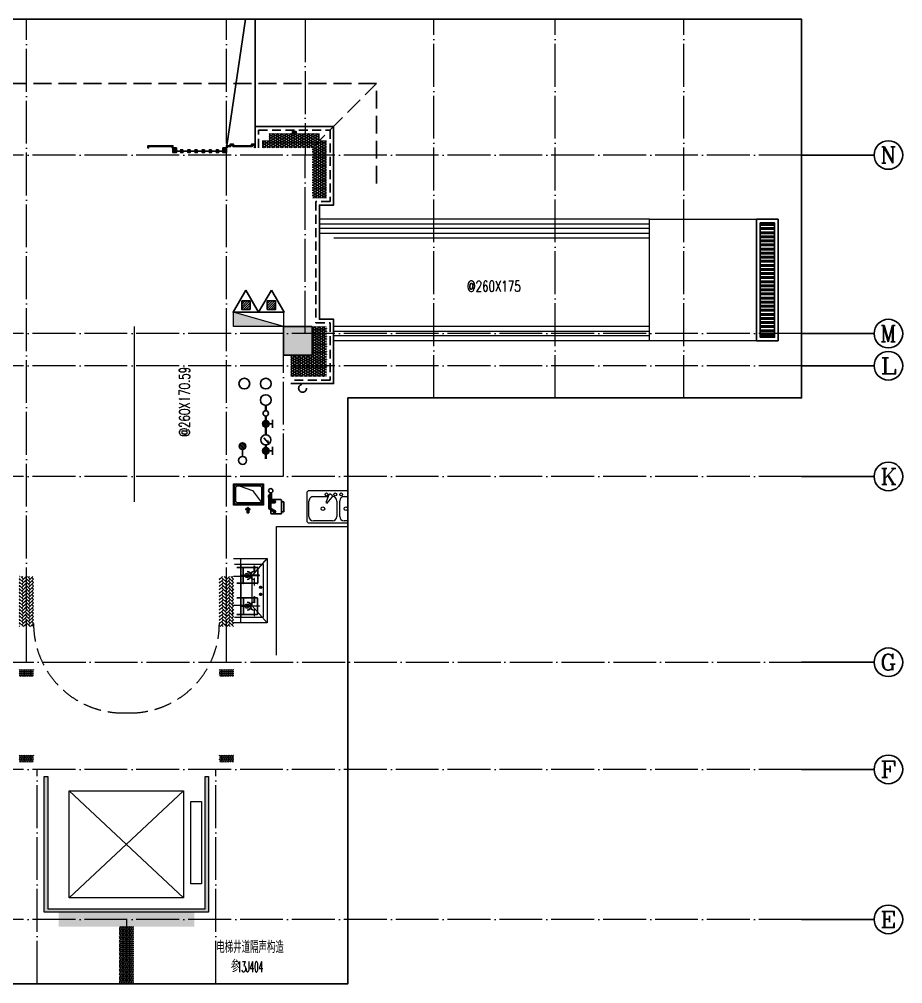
# Model space of a CAD drawing. Extents: x 27938 to 725830, y -209821 to 1628073.
# Drawn here: x 401478 to 413842, y 53162 to 66662 of the extents above; entities that cross this region are included whole.
import ezdxf
from ezdxf.enums import TextEntityAlignment as Align

# ---------------------------------------------------------------- set-up
doc = ezdxf.new("R2010")
doc.units = 0
doc.header["$LTSCALE"] = 1000
doc.header["$MEASUREMENT"] = 0
for name, pattern in [('DASH', [0.35, 0.25, -0.1]), ('DOTE', [2.42, 2, -0.2, 0.02, -0.2]), ('HIDDEN', [0.375, 0.25, -0.125])]:
    doc.linetypes.add(name, pattern=pattern)
for name, color, linetype, lineweight in [('3.5方案汇报，与郭总、侯月琴确定户型_t8$0$STAIR', 2, 'Continuous', 18), ('DOTE', 19, 'DOTE', 9), ('EQUIP_消火栓', 242, 'Continuous', 18), ('LVTRY', 1, 'Continuous', 13), ('PUB_HATCH', 8, 'Continuous', 9), ('STAIR', 2, 'Continuous', 18), ('填充', 251, 'Continuous', 5), ('平面-栏杆', 135, 'Continuous', 15), ('平面-看线', 45, 'Continuous', 15), ('立面-洞口示意', 152, 'Continuous', 13)]:
    doc.layers.add(name, color=color, linetype=linetype, lineweight=lineweight)
for name, color, linetype in [('A-EQPM-MECH', 191, 'Continuous'), ('AH-FURNITURE', 1, 'Continuous'), ('AXIS', 3, 'Continuous'), ('AXIS_TEXT', 4, 'Continuous'), ('DIM_SYMB', 3, 'Continuous'), ('EQUIP_地漏', 7, 'Continuous'), ('EQUIP_消防', 7, 'Continuous'), ('PUB_TEXT', 4, 'Continuous'), ('VPIPE-凝结', 150, 'Continuous'), ('VPIPE-废水', 31, 'Continuous'), ('VPIPE-消防', 1, 'TG_X'), ('VPIPE-给水', 3, 'TG_J'), ('VPIPE-雨水', 4, 'DASH'), ('保温', 6, 'Continuous'), ('卫生间', 6, 'Continuous'), ('建筑-排气道', 9, 'Continuous'), ('污水', 3, 'Continuous'), ('看线', 251, 'Continuous'), ('立面', 73, 'Continuous'), ('立面-看线', 251, 'Continuous'), ('给水', 4, 'Continuous'), ('铝合金', 144, 'Continuous')]:
    doc.layers.add(name, color=color, linetype=linetype)
doc.styles.add('_TCH_AXIS', font='COMPLEX', dxfattribs={"bigfont": 'GBCBIG'})
doc.styles.add('_TCH_DIM', font='SIMPLEX.shx', dxfattribs={"width": 0.7, "bigfont": 'GBCBIG.shx'})
doc.styles.add('COMPLEX', font='COMPLEX')
doc.styles.add('DIM_FONT', font='SIMPLEX.shx', dxfattribs={"width": 0.56})
doc.styles.add('TG_LINETYPE', font='SIMPLEX', dxfattribs={"width": 0.8, "height": 3, "bigfont": 'HZTXT'})
doc.linetypes.add('TG_J', pattern='A,2,-0.22,["J",TG_LINETYPE,S=0.1,R=0,X=-0.18,Y=-0.15],0', length=2.22)
doc.linetypes.add('TG_X', pattern='A,4,-0.3,["X",TG_LINETYPE,S=0.1,R=0,X=-0.23,Y=-0.15],0', length=4.3)
pattern_1 = [(45, (-100904.83, -466186.094), (0, 47.4157523), [100.584, -33.528]), (135, (-100881.123, -466162.387), (3e-15, 47.4157523), [100.584, -33.528])]
pattern_2 = [(90, (-100904.831, -467536.094), (-16.49778, 1e-15), [9.525, -19.05]), (210, (-100904.831, -467536.094), (8.24889, -14.2874966), [9.525, -19.05]), (150, (-100904.831, -467526.569), (-8.24889, -14.2874966), [9.525, -19.05])]
pattern_3 = [(90, (-100904.831, -468736.094), (-16.49778, 1e-15), [9.525, -19.05]), (210, (-100904.831, -468736.094), (8.24889, -14.2874966), [9.525, -19.05]), (150, (-100904.831, -468726.569), (-8.24889, -14.2874966), [9.525, -19.05])]

# ---------------------------------------------------------------- blocks, each defined once
blk = doc.blocks.new('A$C787F6C08')
h = blk.add_hatch()
h.set_pattern_fill('ANSI32', color=246, scale=12, angle=135)
h.set_pattern_definition([(180, (0, 0), (-4e-15, -57.15), []), (180, (-19.05, 19.05), (-4e-15, -57.15), [])])
h.paths.add_polyline_path([(50, -1650), (250, -1650), (250, -50), (50, -50)])
at = {"color": 246}
for points in [[(0, 0), (300, 0), (300, -1700), (0, -1700)], [(50, -50), (250, -50), (250, -1650), (50, -1650)]]:
    blk.add_lwpolyline(points, close=True, dxfattribs=at)
blk = doc.blocks.new('A$C1F074C3D')
at = {"layer": 'STAIR'}
blk.add_line((-1190, 4160), (-1190, 1703), dxfattribs=at)
blk = doc.blocks.new('A$C2705576B')
at = {"layer": '给水'}
h = blk.add_hatch(color=256, dxfattribs=at)
edge = h.paths.add_edge_path()
edge.add_arc((417, -1741), 47.2, 0, 360)
h = blk.add_hatch(color=256, dxfattribs=at)
edge = h.paths.add_edge_path()
edge.add_arc((795, -1741), 47.2, 0, 360)
for p, q in [((363, -1645), (472, -1645)), ((417, -1741), (417, -1645)), ((601, -1768), (525, -1704)), ((525, -1704), (564, -1715)), ((740, -1645), (849, -1645)), ((795, -1741), (795, -1645))]:
    blk.add_line(p, q, dxfattribs=at)
at = {"layer": '给水', "const_width": 35.4}
for points in [[(499, -1741), (302, -1741)], [(903, -1741), (641, -1741)], [(1053, -1741), (978, -1741)]]:
    blk.add_lwpolyline(points, dxfattribs=at)
at = {"layer": '给水'}
for centre, radius in [((417, -1741), 47.2), ((570, -1741), 70.8), ((795, -1741), 47.2), ((941, -1741), 37.5)]:
    blk.add_circle(centre, radius, dxfattribs=at)
blk = doc.blocks.new('$TwtSys$00000141')
at = {"color": 1}
for p, q in [((-47, 4), (-5, 46)), ((-47, 4), (-5, 46)), ((-44, -18), (18, 44)), ((-44, -18), (18, 44)), ((-33, -33), (33, 33)), ((-33, -33), (33, 33)), ((-16, -44), (44, 16)), ((-16, -44), (44, 16)), ((6, -46), (46, -6)), ((6, -46), (46, -6))]:
    blk.add_line(p, q, dxfattribs=at)
blk.add_circle((0, 0), 47, dxfattribs=at)
blk.add_circle((0, 0), 47, dxfattribs=at)
blk = doc.blocks.new('$TwtSys$00000434')
for p, q in [((-0.5, 0.5), (-0.5, -0.5)), ((-0.5, -0.5), (0.5, 0.5)), ((0.5, 0.5), (-0.5, 0.5)), ((0.5, -0.5), (0.5, 0.5)), ((-0.5, -0.5), (0.5, -0.5))]:
    blk.add_line(p, q)
blk.add_solid([(0.5, -0.5), (0.5, 0.5), (-0.5, -0.5)])
blk = doc.blocks.new('$TwtSys$00000546')
h = blk.add_hatch()
h.set_pattern_fill('ANSI31', color=1, scale=200, style=0)
h.set_pattern_definition([(45, (-38543.802, -6670.83), (-17.67767, 17.67767), [])])
h.paths.add_polyline_path([(-65, 174), (65, 174), (65, 44), (-65, 44)])
at = {"color": 1}
for points in [[(0, 344), (-198, 0), (198, 0)], [(-65, 174), (65, 174), (65, 44), (-65, 44)]]:
    blk.add_lwpolyline(points, close=True, dxfattribs=at)
blk = doc.blocks.new('A$C028C60F5')
at = {"color": 6}
blk.add_lwpolyline([(400, 0), (0, 0), (0, -400), (400, -400)], close=True, dxfattribs=at)
at = {"layer": 'PUB_HATCH'}
blk.add_solid([(0, -400), (400, -400), (0, 0), (400, 0)], dxfattribs=at)
blk = doc.blocks.new('A$C3EFA6995')
for p in [(9700, -2400), (15900, -2400)]:
    blk.add_blockref('A$C028C60F5', p)
blk = doc.blocks.new('A$C60D053AF')
at = {"layer": 'AH-FURNITURE', "color": 8}
for p, q in [((233, -90), (128, -90)), ((233, -110), (128, -110)), ((193, -71), (328, -71)), ((193, -91), (328, -91)), ((245, -129), (245, -122)), ((265, -129), (265, -122)), ((342, -97), (370, -143)), ((356, -83), (384, -129)), ((255, -281), (255, -251)), ((393, -281), (393, -251)), ((255, -281), (393, -281))]:
    blk.add_line(p, q, dxfattribs=at)
for points in [[(170, -68, 1), (170, -94), (193, -94), (193, -68)], [(234, -251), (414, -251, 0.414214), (424, -241), (424, -111, 0.414214), (414, -101), (234, -101, 0.414214), (224, -111), (224, -241, 0.414214)], [(268, -122), (268, -107, 0.414214), (248, -87), (233, -87), (233, -113), (242, -113), (242, -122)], [(242, -152, 1), (268, -152), (268, -129), (242, -129)], [(384, -161, 1), (402, -143), (386, -127), (368, -145)]]:
    blk.add_lwpolyline(points, format="xyb", close=True, dxfattribs=at)
for centre, radius in [((100, -100), 30), ((255, -152), 15), ((255, -152), 10), ((393, -152), 15), ((393, -152), 10)]:
    blk.add_circle(centre, radius, dxfattribs=at)
for radius in [40, 20]:
    blk.add_arc((328, -111), radius, 45, 90, dxfattribs=at)
blk = doc.blocks.new('*U69')
h = blk.add_hatch(color=5)
h.set_gradient(color1=(0, 0, 255), rotation=180, tint=1)
h.paths.add_polyline_path([(0, 0), (-6.35, -6.35), (-6.35, -2.159), (-15, -2.159), (-15, 2.159), (-6.35, 2.159), (-6.35, 6.35)])
at = {"color": 0, "linetype": 'Continuous'}
blk.add_lwpolyline([(0, 0), (-6.35, -6.35), (-6.35, -2.159), (-15, -2.159), (-15, 2.159), (-6.35, 2.159), (-6.35, 6.35)], close=True, dxfattribs=at)
blk = doc.blocks.new('sgrsefv')
at = {"layer": 'PUB_HATCH'}
blk.add_hatch(color=256, dxfattribs=at).paths.add_polyline_path([(1112933, 840916), (1112933, 840646), (1113073, 840646), (1113073, 840661), (1112968, 840661), (1112948, 840681), (1112948, 840881), (1112968, 840901), (1113288, 840901), (1113308, 840881), (1113308, 840681), (1113288, 840661), (1113183, 840661), (1113183, 840646), (1113323, 840646), (1113323, 840916)])
at = {"layer": 'LVTRY', "color": 1}
for p, q in [((1113073, 840661), (1113073, 840646)), ((1113183, 840661), (1113183, 840646))]:
    blk.add_line(p, q, dxfattribs=at)
for points in [[(1112918, 840931), (1113338, 840931), (1113338, 840631), (1112918, 840631)], [(1112933, 840916), (1113323, 840916), (1113323, 840646), (1112933, 840646)], [(1113288, 840661), (1112968, 840661), (1112948, 840681), (1112948, 840881), (1112968, 840901), (1113288, 840901), (1113308, 840881), (1113308, 840681), (1113288, 840661)]]:
    blk.add_lwpolyline(points, close=True, dxfattribs=at)
at = {"layer": '立面-洞口示意'}
blk.add_lwpolyline([(1112918, 840931), (1113182, 840837), (1113338, 840631)], dxfattribs=at)
at = {"layer": '建筑-排气道', "xscale": -5, "yscale": 5, "zscale": 5, "rotation": 270}
blk.add_blockref('*U69', (1113118, 840599), dxfattribs=at)
blk = doc.blocks.new('_AXISO')
blk.add_circle((0, 0), 0.5)
at = {"layer": 'AXIS_TEXT', "style": 'COMPLEX', "width": 1.041667}
blk.add_attdef('A', text='', height=0.56, dxfattribs=at).set_placement((-0.25, -0.28), (0.25, -0.28), align=Align.FIT)

msp = doc.modelspace()

# ---------------------------------------------------------------- hatches: boundary and pattern name
at = {"layer": '保温', "linetype": 'ByBlock', "ltscale": 10}
h = msp.add_hatch(dxfattribs=at)
h.set_pattern_fill('AR-HBONE', color=251, scale=55)
h.set_pattern_definition(pattern_1)
h.paths.add_polyline_path([(401677.7, 58162.4), (401677.7, 58862.4), (401477.7, 58862.4), (401477.7, 58162.4)])
h = msp.add_hatch(dxfattribs=at)
h.set_pattern_fill('AR-HBONE', color=251, scale=55)
h.set_pattern_definition(pattern_1)
h.paths.add_polyline_path([(404277.5, 58162.4), (404277.5, 58862.4), (404477.5, 58862.4), (404477.5, 58162.4)])
at = {"layer": '保温', "linetype": 'Continuous', "ltscale": 10}
h = msp.add_hatch(dxfattribs=at)
h.set_pattern_fill('HEX', color=251, scale=10, angle=90, style=0)
h.set_pattern_definition(pattern_2)
h.paths.add_polyline_path([(401677.7, 57462.4), (401677.7, 57562.4), (401477.7, 57562.4), (401477.7, 57462.4)])
h = msp.add_hatch(dxfattribs=at)
h.set_pattern_fill('HEX', color=251, scale=10, angle=90, style=0)
h.set_pattern_definition(pattern_2)
h.paths.add_polyline_path([(404277.5, 57462.4), (404277.5, 57562.4), (404477.5, 57562.4), (404477.5, 57462.4)])
h = msp.add_hatch(dxfattribs=at)
h.set_pattern_fill('HEX', color=251, scale=10, angle=90, style=0)
h.set_pattern_definition(pattern_3)
h.paths.add_polyline_path([(401677.6, 56262.4), (401677.7, 56362.4), (401477.7, 56362.4), (401477.6, 56262.4)])
h = msp.add_hatch(dxfattribs=at)
h.set_pattern_fill('HEX', color=251, scale=10, angle=90, style=0)
h.set_pattern_definition(pattern_3)
h.paths.add_polyline_path([(404277.6, 56262.4), (404277.5, 56362.4), (404477.5, 56362.4), (404477.6, 56262.4)])
h = msp.add_hatch(dxfattribs=at)
h.set_pattern_fill('HEX', color=251, scale=10, angle=90, style=0)
h.set_pattern_definition([(90, (-100904.833, -466186.091), (-16.49778, 1e-15), [9.525, -19.05]), (210, (-100904.833, -466186.091), (8.24889, -14.2874966), [9.525, -19.05]), (150, (-100904.833, -466176.566), (-8.24889, -14.2874966), [9.525, -19.05])])
h.paths.add_polyline_path([(403927.6, 53962.4), (403927.6, 54162.4), (402027.6, 54162.4), (402027.6, 53962.4)])
h = msp.add_hatch(dxfattribs=at)
h.set_pattern_fill('HEX', color=251, scale=10, angle=90, style=0)
h.set_pattern_definition([(90, (-100904.833, -466686.091), (-16.49778, 1e-15), [9.525, -19.05]), (210, (-100904.833, -466686.091), (8.24889, -14.2874966), [9.525, -19.05]), (150, (-100904.833, -466676.566), (-8.24889, -14.2874966), [9.525, -19.05])])
h.paths.add_polyline_path([(402877.7, 53162.4), (403077.7, 53162.4), (403077.7, 53962.4), (402877.7, 53962.4)])
at = {"layer": '填充'}
h = msp.add_hatch(dxfattribs=at)
h.set_pattern_fill('隔热材料02', color=256, scale=100, style=0)
h.set_pattern_definition([(0, (-771230.76, -554576.257), (0, 50), []), (0, (-771230.76, -554559.59), (0, 50), []), (270, (-771187.02, -554550.96), (50, -9e-15), [5.01775, -44.98225]), (270, (-771224.477, -554550.96), (50, -9e-15), [5.01775, -44.98225]), (90, (-771198.965, -554584.89), (-50, 3e-15), [5.01775, -44.98225]), (90, (-771212.53, -554584.89), (-50, 3e-15), [5.01775, -44.98225]), (180, (-771180.736, -554592.924), (-6e-15, -50), [50.02425, 0.02425]), (135, (-771194.693, -554590.415), (3e-15, 49.99987405), [4.268, -66.44275]), (116.56505, (-771147.71, -554587.397), (0.00011283, 49.99993342), [2.805, -108.9985]), (116.56505, (-771197.71, -554587.397), (0.00011283, 49.99993342), [2.805, -108.9985]), (153.43495, (-771139.675, -554592.924), (-0.0001128, 49.9999334), [5.61, -106.1935]), (153.43495, (-771189.675, -554592.924), (-0.0001128, 49.9999334), [5.61, -106.1935]), (63.43495, (-771148.965, -554579.87), (-0.00011283, 49.99993342), [26.714, -85.0895]), (63.43495, (-771198.965, -554579.87), (-0.00011283, 49.99993342), [26.714, -85.0895]), (116.56505, (-771137.018, -554550.96), (0.00011283, 49.99993342), [2.805, -108.9985]), (116.56505, (-771187.018, -554550.96), (0.00011283, 49.99993342), [2.805, -108.9985]), (135, (-771188.273, -554548.45), (3e-15, 49.99987405), [4.268, -66.44275]), (153.43495, (-771141.29, -554545.433), (-0.0001128, 49.9999334), [5.61, -106.1935]), (153.43495, (-771191.29, -554545.433), (-0.0001128, 49.9999334), [5.61, -106.1935]), (45, (-771223.223, -554548.45), (0, 49.99987405), [4.268, -66.44275]), (63.43495, (-771174.477, -554550.96), (-0.00011283, 49.99993342), [2.805, -108.9985]), (63.43495, (-771224.477, -554550.96), (-0.00011283, 49.99993342), [2.805, -108.9985]), (26.56505, (-771170.205, -554545.433), (0.0001128, 49.9999334), [5.61, -106.1935]), (26.56505, (-771220.205, -554545.433), (0.0001128, 49.9999334), [5.61, -106.1935]), (116.56505, (-771162.53, -554579.87), (0.00011283, 49.99993342), [26.714, -85.0895]), (116.56505, (-771212.53, -554579.87), (0.00011283, 49.99993342), [26.714, -85.0895]), (45, (-771216.803, -554590.415), (0, 49.99987405), [4.268, -66.44275]), (63.43495, (-771163.785, -554587.397), (-0.00011283, 49.99993342), [2.805, -108.9985]), (63.43495, (-771213.785, -554587.397), (-0.00011283, 49.99993342), [2.805, -108.9985]), (26.56505, (-771171.82, -554592.924), (0.0001128, 49.9999334), [5.61, -106.1935]), (26.56505, (-771221.82, -554592.924), (0.0001128, 49.9999334), [5.61, -106.1935])])
h.paths.add_polyline_path([(404077.6, 56062.4), (404127.6, 56062.4), (404127.6, 54162.4), (401827.6, 54162.4), (401827.6, 56062.4), (401877.6, 56062.4), (401877.6, 54212.4), (404077.6, 54212.4)])
at = {"layer": '立面'}
h = msp.add_hatch(dxfattribs=at)
h.set_pattern_fill('ANSI31', color=251, scale=2)
h.set_pattern_definition([(45, (-489072.3937, -730503.131), (-2.24506403, 2.24506403), [])])
h.paths.add_polyline_path([(405352.4, 65062.4), (405302.4, 65062.4), (405302.4, 65092.4), (405352.4, 65092.4)])
h = msp.add_hatch(dxfattribs=at)
h.set_pattern_fill('ANSI31', color=251, scale=2)
h.set_pattern_definition([(45, (-489272.3937, -731572.6303), (-2.24506403, 2.24506403), [])])
edge = h.paths.add_edge_path()
edge.add_line((403627.7, 64862.4), (403617.7, 64862.4))
edge.add_line((403617.7, 64862.4), (403617.7, 64882.4))
edge.add_line((403617.7, 64882.4), (403287.6, 64882.4))
edge.add_line((403287.6, 64882.4), (403287.6, 64862.5))
edge.add_line((403287.6, 64862.5), (403277.6, 64862.4))
edge.add_line((403277.6, 64862.4), (403277.6, 64892.4))
edge.add_line((403277.6, 64892.4), (403627.7, 64892.4))
edge.add_line((403627.7, 64892.4), (403627.7, 64862.4))
h = msp.add_hatch(dxfattribs=at)
h.set_pattern_fill('ANSI31', color=251, scale=2)
h.set_pattern_definition([(45, (-300424.8773, -890218.1396), (-2.24506403, 2.24506403), [])])
h.paths.add_polyline_path([(403677.7, 64862.4), (403627.7, 64862.4), (403627.7, 64795.7), (403677.7, 64795.7)])
h = msp.add_hatch(dxfattribs=at)
h.set_pattern_fill('ANSI31', color=251, scale=2)
h.set_pattern_definition([(45, (-300514.88, -890218.1486), (-2.24506403, 2.24506403), [])])
h.paths.add_polyline_path([(403767.7, 64835.4), (403737.7, 64835.4), (403737.7, 64795.7), (403767.7, 64795.7)])
h = msp.add_hatch(dxfattribs=at)
h.set_pattern_fill('ANSI31', color=251, scale=2)
h.set_pattern_definition([(45, (-300614.88, -890218.1477), (-2.24506403, 2.24506403), [])])
h.paths.add_polyline_path([(403867.7, 64835.4), (403837.7, 64835.4), (403837.7, 64795.7), (403867.7, 64795.7)])
h = msp.add_hatch(dxfattribs=at)
h.set_pattern_fill('ANSI31', color=251, scale=2)
h.set_pattern_definition([(45, (-300714.88, -890218.1467), (-2.24506403, 2.24506403), [])])
h.paths.add_polyline_path([(403967.7, 64835.4), (403937.7, 64835.4), (403937.7, 64795.7), (403967.7, 64795.7)])
h = msp.add_hatch(dxfattribs=at)
h.set_pattern_fill('ANSI31', color=251, scale=2)
h.set_pattern_definition([(45, (-300814.88, -890218.1458), (-2.24506403, 2.24506403), [])])
h.paths.add_polyline_path([(404067.7, 64835.4), (404037.7, 64835.4), (404037.7, 64795.7), (404067.7, 64795.7)])
h = msp.add_hatch(dxfattribs=at)
h.set_pattern_fill('ANSI31', color=251, scale=2)
h.set_pattern_definition([(45, (-300914.88, -890218.145), (-2.24506403, 2.24506403), [])])
h.paths.add_polyline_path([(404167.7, 64835.4), (404137.7, 64835.4), (404137.7, 64795.7), (404167.7, 64795.7)])
h = msp.add_hatch(dxfattribs=at)
h.set_pattern_fill('ANSI31', color=251, scale=2)
h.set_pattern_definition([(45, (-301014.88, -890218.144), (-2.24506403, 2.24506403), [])])
h.paths.add_polyline_path([(404267.7, 64835.4), (404237.7, 64835.4), (404237.7, 64795.7), (404267.7, 64795.7)])
h = msp.add_hatch(dxfattribs=at)
h.set_pattern_fill('ANSI31', color=251, scale=2)
h.set_pattern_definition([(45, (-301124.8806, -890218.1434), (-2.24506403, 2.24506403), [])])
h.paths.add_polyline_path([(404377.7, 64862.4), (404327.7, 64862.4), (404327.7, 64795.7), (404377.7, 64795.7)])
h = msp.add_hatch(dxfattribs=at)
h.set_pattern_fill('ANSI31', color=251, scale=2)
h.set_pattern_definition([(45, (-301064.645, -890217.961), (-2.24506403, 2.24506403), [])])
h.paths.add_polyline_path([(404777.4, 64862.5), (404377.7, 64862.5), (404377.7, 64892.5), (404427.7, 64892.5), (404427.7, 64912.6), (404477.7, 64912.6), (404477.7, 64892.6), (404727.5, 64892.3), (404727.7, 64912.6), (404777.4, 64912.6)])
h.paths.add_polyline_path([(404767.4, 64862.5), (404387.7, 64862.5), (404387.7, 64882.5), (404437.7, 64882.5), (404437.7, 64902.6), (404467.7, 64902.6), (404467.7, 64882.6), (404737.4, 64882.3), (404737.6, 64902.6), (404767.4, 64902.6)])
at = {"layer": '立面-看线'}
h = msp.add_hatch(dxfattribs=at)
h.set_pattern_fill('HONEY', color=256, scale=13)
h.set_pattern_definition([(0, (-30039.579, -467154.355), (30.95625, 17.872595), [20.6375, -41.275]), (120, (-30039.579, -467154.355), (-30.9562463, 17.8726014), [20.6375, -41.275]), (60, (-30039.579, -467154.355), (3.7e-06, 35.7451964), [-41.275, 20.6375])])
h.paths.add_polyline_path([(404977.4, 64962.4), (404977.4, 65062.4), (405677.4, 65062.4), (405677.4, 64962.4), (405777.4, 64962.4), (405777.4, 64162.4), (405577.6, 64162.4), (405577.6, 64862.4), (404878.3, 64862.4), (404878.3, 64962.4)])
h = msp.add_hatch(dxfattribs=at)
h.set_pattern_fill('HONEY', color=256, scale=13)
h.set_pattern_definition([(0, (-30138.942, -470254.354), (30.95625, 17.872595), [20.6375, -41.275]), (120, (-30138.942, -470254.354), (-30.9562463, 17.8726014), [20.6375, -41.275]), (60, (-30138.942, -470254.354), (3.7e-06, 35.7451964), [-41.275, 20.6375])])
edge = h.paths.add_edge_path()
edge.add_line((405777.6, 62362.4), (405777.1, 61662.4))
edge.add_line((405777.1, 61662.4), (405277.6, 61662.4))
edge.add_line((405277.6, 61662.4), (405277.6, 61962.4))
edge.add_line((405277.6, 61962.4), (405577.6, 61962.4))
edge.add_line((405577.6, 61962.4), (405577.6, 62362.4))
edge.add_line((405577.6, 62362.4), (405777.1, 62362.4))

# ---------------------------------------------------------------- linework, layer by layer
at = {"color": 1, "const_width": 8}
for points in [[(405577.6, 64162.4), (405777.4, 64162.4), (405777.4, 64962.4), (405677.4, 64962.4), (405677.4, 65062.4), (405387.4, 65062.4), (405387.4, 65062.4), (405267.4, 65062.4), (405267.4, 65062.4), (404977.4, 65062.4), (404977.4, 64962.4), (404877.4, 64962.4), (404877.4, 64862.4)], [(405577.6, 62362.4), (405777.6, 62362.4), (405777.6, 61662.4), (405277.6, 61662.4)]]:
    msp.add_lwpolyline(points, dxfattribs=at)
at = {"layer": '3.5方案汇报，与郭总、侯月琴确定户型_t8$0$STAIR'}
for p, q in [((403777.6, 55862.4), (402177.6, 54362.4)), ((402177.6, 55862.4), (403777.6, 54362.4))]:
    msp.add_line(p, q, dxfattribs=at)
for points in [[(402177.6, 54362.4), (402177.6, 55862.4), (403777.6, 55862.4), (403777.6, 54362.4)], [(403877.6, 54562.4), (403877.6, 55712.4), (404027.6, 55712.4), (404027.6, 54562.4)]]:
    msp.add_lwpolyline(points, close=True, dxfattribs=at)
at = {"layer": 'A-EQPM-MECH', "color": 2}
for points in [[(404644.3, 66662.4), (404377.7, 64862.4)], [(404777.9, 66662.4), (404777.9, 64862.4)]]:
    msp.add_lwpolyline(points, dxfattribs=at)
at = {"layer": 'AXIS'}
for p, q in [((412427.6, 64762.4), (413442.3, 64762.4)), ((412427.6, 62262.4), (413442.3, 62262.4)), ((412427.6, 61812.4), (413442.3, 61812.4)), ((412427.6, 60262.4), (413442.3, 60262.4)), ((412427.6, 57662.4), (413442.3, 57662.4)), ((412427.6, 56162.4), (413442.3, 56162.4)), ((412427.6, 54062.4), (413442.3, 54062.4))]:
    msp.add_line(p, q, dxfattribs=at)
at = {"layer": 'DIM_SYMB'}
msp.add_lwpolyline([(398177.6, 66662.4), (398177.6, 61362.4), (399877.6, 61362.4), (399877.6, 53162.4), (406077.6, 53162.4), (406077.6, 61362.4), (412427.6, 61362.4), (412427.6, 66662.4)], close=True, dxfattribs=at)
at = {"layer": 'DOTE', "linetype": 'DOTE', "ltscale": 0.3}
for p, q in [((401577.6, 57662.6), (401577.6, 66662.4)), ((404377.6, 57662.6), (404377.6, 66662.4)), ((405477.6, 66662.4), (405477.6, 64762.4)), ((407277.6, 61362.4), (407277.6, 66662.4)), ((408977.6, 61362.4), (408977.6, 66662.4)), ((410777.6, 61362.4), (410777.6, 66662.4)), ((412427.6, 64762.4), (398177.6, 64762.4)), ((405477.6, 62262.4), (405477.6, 64762.4)), ((412427.6, 62262.4), (398177.6, 62262.4)), ((405177.6, 60262.4), (405177.6, 62262.4)), ((412427.6, 61812.4), (398177.6, 61812.4)), ((412427.6, 60262.4), (398177.6, 60262.4)), ((398177.6, 57662.6), (412427.6, 57662.6)), ((412427.6, 56162.4), (398177.6, 56162.4)), ((401727.6, 53162.4), (401727.6, 56162.4)), ((404227.6, 53162.4), (404227.6, 56162.4)), ((412427.6, 54062.4), (398177.6, 54062.4)), ((402977.6, 54062.4), (402977.6, 53162.4))]:
    msp.add_line(p, q, dxfattribs=at)
at = {"layer": 'LVTRY'}
for p, q in [((405501.7, 60031.7), (405501.7, 59643)), ((406076.7, 60062.4), (405532.4, 60062.4)), ((405593.7, 59980.5), (405799.2, 59980.5)), ((405807.8, 60003.4), (405769, 59899.8)), ((405786.7, 59889.6), (405857, 59975)), ((405837.2, 60014), (405851.4, 60005.7)), ((406023.3, 59980.5), (406076.7, 59980.5)), ((405532.4, 59704.4), (405532.4, 59919.2)), ((405769, 59899.8), (405786.7, 59889.6)), ((405921, 59919.2), (405921, 59704.4)), ((405961.9, 59704.4), (405961.9, 59919.2)), ((405532.4, 59612.4), (406076.7, 59612.4)), ((405859.6, 59643), (405593.7, 59643)), ((406076.7, 59643), (406023.3, 59643)), ((404887.6, 59032.4), (404487.6, 59032.4)), ((404577.6, 59022.4), (404577.6, 58302.4)), ((404762.9, 58922.4), (404762.9, 59012.4)), ((404762.9, 59012.4), (404767.4, 59012.4)), ((404767.4, 59012.4), (404767.4, 58922.4)), ((404897.6, 58302.4), (404897.6, 59022.4)), ((404522.6, 58992.4), (404807.6, 58992.4)), ((404522.6, 58987.4), (404807.6, 58987.4)), ((404577.6, 58454.3), (404577.6, 58869.4)), ((404592.6, 58879.6), (404720.1, 58879.6)), ((404592.6, 58875.1), (404592.6, 58879.6)), ((404720.1, 58875.1), (404592.6, 58875.1)), ((404612.6, 58772.4), (404612.6, 58982.4)), ((404617.6, 58772.4), (404617.6, 58982.4)), ((404837.6, 58879.6), (404710.1, 58879.6)), ((404710.1, 58879.6), (404710.1, 58875.1)), ((404710.1, 58875.1), (404837.6, 58875.1)), ((404720.1, 58879.6), (404720.1, 58875.1)), ((404767.4, 58922.4), (404762.9, 58922.4)), ((404812.6, 58982.4), (404812.6, 58772.4)), ((404817.6, 58982.4), (404817.6, 58772.4)), ((404837.6, 58875.1), (404837.6, 58879.6)), ((404807.6, 58767.4), (404522.6, 58767.4)), ((404807.6, 58762.4), (404522.6, 58762.4)), ((404767.4, 58832.4), (404762.9, 58832.4)), ((404762.9, 58832.4), (404762.9, 58742.4)), ((404762.9, 58742.4), (404767.4, 58742.4)), ((404767.4, 58742.4), (404767.4, 58832.4)), ((404857.6, 58693), (404857.6, 58731.8)), ((404877, 58712.4), (404838.2, 58712.4)), ((404877, 58612.4), (404838.2, 58612.4)), ((404857.6, 58593), (404857.6, 58631.8)), ((404807.6, 58562.4), (404522.6, 58562.4)), ((404807.6, 58557.4), (404522.6, 58557.4)), ((404612.6, 58552.4), (404612.6, 58342.4)), ((404617.6, 58552.4), (404617.6, 58342.4)), ((404762.9, 58492.4), (404762.9, 58582.4)), ((404762.9, 58582.4), (404767.4, 58582.4)), ((404767.4, 58492.4), (404762.9, 58492.4)), ((404767.4, 58582.4), (404767.4, 58492.4)), ((404812.6, 58342.4), (404812.6, 58552.4)), ((404817.6, 58342.4), (404817.6, 58552.4)), ((404522.6, 58337.4), (404807.6, 58337.4)), ((404522.6, 58332.4), (404807.6, 58332.4)), ((404720.1, 58449.6), (404592.6, 58449.6)), ((404592.6, 58449.6), (404592.6, 58445.1)), ((404592.6, 58445.1), (404720.1, 58445.1)), ((404710.1, 58445.1), (404710.1, 58449.6)), ((404710.1, 58449.6), (404837.6, 58449.6)), ((404837.6, 58445.1), (404710.1, 58445.1)), ((404720.1, 58445.1), (404720.1, 58449.6)), ((404767.4, 58402.4), (404762.9, 58402.4)), ((404762.9, 58402.4), (404762.9, 58312.4)), ((404767.4, 58312.4), (404767.4, 58402.4)), ((404837.6, 58449.6), (404837.6, 58445.1)), ((404487.6, 58292.4), (404887.6, 58292.4)), ((404762.9, 58312.4), (404767.4, 58312.4))]:
    msp.add_line(p, q, dxfattribs=at)
at = {"layer": 'LVTRY', "color": 251}
for p, q in [((404477.6, 59112.4), (404947.8, 59112.4)), ((404577.6, 58212.4), (404577.6, 59112.4)), ((404731.9, 58869.4), (404947.8, 59112.4)), ((404947.8, 59112.4), (404947.8, 58212.4)), ((404477.6, 58869.4), (404731.9, 58869.4)), ((404731.9, 58869.4), (404731.9, 58454.3)), ((404731.9, 58454.3), (404477.6, 58454.3)), ((404947.8, 58212.4), (404731.9, 58454.3)), ((404947.8, 58212.4), (404477.6, 58212.4))]:
    msp.add_line(p, q, dxfattribs=at)
at = {"layer": 'LVTRY'}
msp.add_lwpolyline([(405077.6, 57762.4), (405077.6, 59562.4), (406077.6, 59562.4)], dxfattribs=at)
for centre, radius in [((405777.8, 60011.2), 20.5), ((405900.5, 60011.2), 20.5), ((405982.4, 60011.2), 20.5), ((405726.7, 59811.8), 25.6), ((406048.8, 59811.8), 25.6), ((404665.1, 58877.4), 29.7), ((404665.1, 58877.4), 11.7), ((404857.6, 58712.4), 17), ((404857.6, 58612.4), 17), ((404665.1, 58447.4), 29.7), ((404665.1, 58447.4), 11.7)]:
    msp.add_circle(centre, radius, dxfattribs=at)
for centre, radius, start, end in [((405532.4, 60031.7), 30.7, 89.99999, 179.99999), ((405593.7, 59919.2), 61.4, 89.99999, 179.99999), ((405826.9, 59996.3), 20.5, 59.99999, 159.46231), ((405841.2, 59988), 20.5, 320.53767, 59.99999), ((405859.6, 59919.2), 61.4, 359.99999, 89.99999), ((406023.3, 59919.2), 61.4, 89.99999, 179.99999), ((405593.7, 59704.4), 61.4, 179.99999, 269.99999), ((405859.6, 59704.4), 61.4, 269.99999, 359.99999), ((406023.3, 59704.4), 61.4, 179.99999, 269.99999), ((405532.4, 59643), 30.7, 179.99999, 269.99999), ((404587.6, 59022.4), 10, 90, 180), ((404887.6, 59022.4), 10, 0, 90), ((404622.6, 58982.4), 10, 90, 180), ((404622.6, 58982.4), 5, 90, 180), ((404665.1, 58877.4), 56.7, 2.27424, 87.72576), ((404665.1, 58877.4), 52.2, 2.47041, 87.52959), ((404665.1, 58877.4), 56.7, 272.27424, 357.72576), ((404665.1, 58877.4), 52.2, 272.47041, 357.52959), ((404765.1, 58877.4), 56.7, 92.27424, 177.72576), ((404765.1, 58877.4), 56.7, 182.27424, 267.72576), ((404765.1, 58877.4), 52.2, 92.47041, 177.52959), ((404765.1, 58877.4), 52.2, 182.47041, 267.52959), ((404807.6, 58982.4), 10, 0, 90), ((404807.6, 58982.4), 5, 0, 90), ((404622.6, 58772.4), 10, 180, 270), ((404622.6, 58772.4), 5, 180, 270), ((404807.6, 58772.4), 5, 270, 0), ((404807.6, 58772.4), 10, 270, 0), ((404622.6, 58552.4), 10, 90, 180), ((404622.6, 58552.4), 5, 90, 180), ((404665.1, 58447.4), 56.7, 2.27424, 87.72576), ((404665.1, 58447.4), 52.2, 2.47041, 87.52959), ((404765.1, 58447.4), 56.7, 92.27424, 177.72576), ((404765.1, 58447.4), 52.2, 92.47041, 177.52959), ((404807.6, 58552.4), 10, 0, 90), ((404807.6, 58552.4), 5, 0, 90), ((404622.6, 58342.4), 10, 180, 270), ((404622.6, 58342.4), 5, 180, 270), ((404665.1, 58447.4), 56.7, 272.27424, 357.72576), ((404665.1, 58447.4), 52.2, 272.47041, 357.52959), ((404765.1, 58447.4), 56.7, 182.27424, 267.72576), ((404765.1, 58447.4), 52.2, 182.47041, 267.52959), ((404807.6, 58342.4), 5, 270, 0), ((404807.6, 58342.4), 10, 270, 0), ((404587.6, 58302.4), 10, 180, 270), ((404887.6, 58302.4), 10, 270, 0)]:
    msp.add_arc(centre, radius, start, end, dxfattribs=at)
at = {"layer": 'STAIR'}
msp.add_line((405877.8, 63602.4), (410297.8, 63602.4), dxfattribs=at)
msp.add_lwpolyline([(410297.8, 63862.4), (411797.8, 63862.4), (411797.8, 62162.4), (410297.8, 62162.4)], close=True, dxfattribs=at)
at = {"layer": 'STAIR', "color": 251, "linetype": 'DASH'}
msp.add_lwpolyline([(401677.6, 58202.4, 0.4142136), (402927.6, 56952.4), (403027.6, 56952.4, 0.4142136), (404277.6, 58202.4)], format="xyb", dxfattribs=at)
at = {"layer": 'VPIPE-凝结'}
msp.add_line((404602.6, 60542.4), (404602.6, 60640.4), dxfattribs=at)
at = {"layer": 'VPIPE-废水'}
msp.add_circle((404602.6, 60487.4), 55, dxfattribs=at)
at = {"layer": 'VPIPE-消防', "linetype": 'Continuous'}
msp.add_circle((404627.6, 61562.4), 75, dxfattribs=at)
at = {"layer": 'VPIPE-给水', "linetype": 'Continuous'}
for centre in [(404927.6, 61562.4), (404927.6, 61332.4)]:
    msp.add_circle(centre, 75, dxfattribs=at)
at = {"layer": 'VPIPE-雨水'}
msp.add_circle((405442.6, 61497.4), 55, dxfattribs=at)
at = {"layer": '卫生间', "color": 159, "linetype": 'DASH', "true_color": 0x22346e}
msp.add_line((405577.6, 64862.4), (406477.6, 65762.4), dxfattribs=at)
msp.add_lwpolyline([(406477.6, 64362.4), (406477.6, 65762.4), (398177.6, 65762.4)], dxfattribs=at)
at = {"layer": '填充'}
msp.add_lwpolyline([(404077.6, 56062.4), (404127.6, 56062.4), (404127.6, 54162.4), (401827.6, 54162.4), (401827.6, 56062.4), (401877.6, 56062.4), (401877.6, 54212.4), (404077.6, 54212.4)], close=True, dxfattribs=at)
at = {"layer": '平面-栏杆'}
for p, q in [((410297.8, 63792.4), (405677.8, 63792.4)), ((410297.8, 63732.4), (405677.8, 63732.4)), ((410297.8, 62292.4), (405877.6, 62292.4)), ((410297.8, 62232.4), (405877.6, 62232.4))]:
    msp.add_line(p, q, dxfattribs=at)
at = {"layer": '平面-看线'}
for p, q in [((410297.8, 63862.4), (405677.8, 63862.4)), ((410297.8, 63662.4), (410297.8, 63862.4)), ((410297.8, 63662.4), (405677.8, 63662.4)), ((410297.8, 62362.4), (405877.6, 62362.4)), ((410297.8, 62162.4), (410297.8, 62362.4)), ((410297.8, 62162.4), (405877.6, 62162.4))]:
    msp.add_line(p, q, dxfattribs=at)
at = {"layer": '看线', "color": 201}
msp.add_lwpolyline([(404777.4, 64862.4), (404777.4, 65162.4), (405877.4, 65162.4), (405877.4, 64062.4), (405677.6, 64062.4), (405677.6, 62462.4), (405877.6, 62462.4), (405877.6, 61562.4), (405277.6, 61562.4)], dxfattribs=at)
at = {"layer": '看线', "color": 201, "linetype": 'HIDDEN', "ltscale": 0.5}
msp.add_lwpolyline([(404827.4, 64862.4), (404827.4, 65112.4), (405827.4, 65112.4), (405827.4, 64112.4), (405627.6, 64112.4), (405627.6, 62412.4), (405827.6, 62412.4), (405827.6, 61612.4), (405277.6, 61612.4)], dxfattribs=at)
at = {"layer": '立面', "color": 6}
for p, q in [((404167.7, 64835.4), (404137.7, 64835.4)), ((404137.7, 64835.4), (404137.7, 64795.7)), ((404167.7, 64795.7), (404167.7, 64835.4)), ((404137.7, 64795.7), (404167.7, 64795.7))]:
    msp.add_line(p, q, dxfattribs=at)
at = {"layer": '立面', "color": 251}
msp.add_lwpolyline([(405352.4, 65062.4), (405302.4, 65062.4), (405302.4, 65092.4), (405352.4, 65092.4)], close=True, dxfattribs=at)
msp.add_lwpolyline([(403627.7, 64862.4), (403617.7, 64862.4), (403617.7, 64882.4), (403287.6, 64882.4), (403287.6, 64862.5), (403277.6, 64862.4), (403277.6, 64892.4), (403627.7, 64892.4), (403627.7, 64862.4)], dxfattribs=at)
at = {"layer": '立面', "color": 6}
for points in [[(403677.7, 64862.4), (403627.7, 64862.4), (403627.7, 64795.7), (403677.7, 64795.7)], [(403767.7, 64835.4), (403737.7, 64835.4), (403737.7, 64795.7), (403767.7, 64795.7)], [(403867.7, 64835.4), (403837.7, 64835.4), (403837.7, 64795.7), (403867.7, 64795.7)], [(403967.7, 64835.4), (403937.7, 64835.4), (403937.7, 64795.7), (403967.7, 64795.7)], [(404067.7, 64835.4), (404037.7, 64835.4), (404037.7, 64795.7), (404067.7, 64795.7)], [(404377.7, 64862.4), (404327.7, 64862.4), (404327.7, 64795.7), (404377.7, 64795.7)]]:
    msp.add_lwpolyline(points, close=True, dxfattribs=at)
at = {"layer": '铝合金', "color": 6}
for p, q in [((403737.7, 64815.5), (403677.7, 64815.5)), ((403837.7, 64815.5), (403767.7, 64815.5)), ((403937.7, 64815.5), (403867.7, 64815.5)), ((404037.7, 64815.5), (403967.7, 64815.5)), ((404137.7, 64815.5), (404067.7, 64815.5)), ((404237.7, 64815.5), (404167.7, 64815.5)), ((404327.7, 64815.5), (404267.7, 64815.5))]:
    msp.add_line(p, q, dxfattribs=at)
for points in [[(405352.4, 65062.4), (405302.4, 65062.4), (405302.4, 65092.4), (405352.4, 65092.4)], [(403677.7, 64862.4), (403627.7, 64862.4), (403627.7, 64795.7), (403677.7, 64795.7)], [(403767.7, 64835.4), (403737.7, 64835.4), (403737.7, 64795.7), (403767.7, 64795.7)], [(403867.7, 64835.4), (403837.7, 64835.4), (403837.7, 64795.7), (403867.7, 64795.7)], [(403967.7, 64835.4), (403937.7, 64835.4), (403937.7, 64795.7), (403967.7, 64795.7)], [(404067.7, 64835.4), (404037.7, 64835.4), (404037.7, 64795.7), (404067.7, 64795.7)], [(404167.7, 64835.4), (404137.7, 64835.4), (404137.7, 64795.7), (404167.7, 64795.7)], [(404267.7, 64835.4), (404237.7, 64835.4), (404237.7, 64795.7), (404267.7, 64795.7)], [(404377.7, 64862.4), (404327.7, 64862.4), (404327.7, 64795.7), (404377.7, 64795.7)]]:
    msp.add_lwpolyline(points, close=True, dxfattribs=at)
for points in [[(403627.7, 64862.4), (403617.7, 64862.4), (403617.7, 64882.4), (403287.6, 64882.4), (403287.6, 64862.5), (403277.6, 64862.4), (403277.6, 64892.4), (403627.7, 64892.4), (403627.7, 64862.4)], [(404377.7, 64862.5), (404377.7, 64892.5), (404427.7, 64892.5), (404427.7, 64912.6), (404477.7, 64912.6), (404477.7, 64892.6), (404727.5, 64892.3), (404727.7, 64912.6), (404777.4, 64912.6), (404777.4, 64862.5)], [(404387.7, 64862.5), (404387.7, 64882.5), (404437.7, 64882.5), (404437.7, 64902.6), (404467.7, 64902.6), (404467.7, 64882.6), (404737.4, 64882.3), (404737.6, 64902.6), (404767.4, 64902.6), (404767.4, 64862.5)]]:
    msp.add_lwpolyline(points, dxfattribs=at)

# ---------------------------------------------------------------- block references
for name, p in [('A$C787F6C08', (411797.8, 63862.4)), ('A$C3EFA6995', (389277.6, 64762.4)), ('A$C1F074C3D', (404277.6, 58202.4)), ('sgrsefv', (-708440.7, -780769))]:
    msp.add_blockref(name, p)
at = {"xscale": -1, "rotation": 90}
msp.add_blockref('A$C60D053AF', (404897.6, 60162.4), dxfattribs=at)
at = {"layer": 'AXIS'}
ref = msp.add_blockref('_AXISO', (413642.3, 64762.4), dxfattribs=dict(at, xscale=400, yscale=400, zscale=400))
ref.add_attrib('A', 'N', dxfattribs={"layer": 'AXIS_TEXT', "height": 226.3, "style": '_TCH_AXIS', "width": 1.105263}).set_placement((413529.1, 64649.2), (413755.4, 64649.2), align=Align.FIT)
ref = msp.add_blockref('_AXISO', (413642.3, 62262.4), dxfattribs=dict(at, xscale=400, yscale=400, zscale=400))
ref.add_attrib('A', 'M', dxfattribs={"layer": 'AXIS_TEXT', "height": 226.3, "style": '_TCH_AXIS'}).set_placement((413529.1, 62149.2), (413755.4, 62149.2), align=Align.FIT)
ref = msp.add_blockref('_AXISO', (413642.3, 61812.4), dxfattribs=dict(at, xscale=400, yscale=400, zscale=400))
ref.add_attrib('A', 'L', dxfattribs={"layer": 'AXIS_TEXT', "height": 226.3, "style": '_TCH_AXIS', "width": 1.4}).set_placement((413529.1, 61699.2), (413755.4, 61699.2), align=Align.FIT)
ref = msp.add_blockref('_AXISO', (413642.3, 60262.4), dxfattribs=dict(at, xscale=400, yscale=400, zscale=400))
ref.add_attrib('A', 'K', dxfattribs={"layer": 'AXIS_TEXT', "height": 226.3, "style": '_TCH_AXIS', "width": 1.105263}).set_placement((413529.1, 60149.2), (413755.4, 60149.2), align=Align.FIT)
ref = msp.add_blockref('_AXISO', (413642.3, 57662.4), dxfattribs=dict(at, xscale=400, yscale=400, zscale=400))
ref.add_attrib('A', 'G', dxfattribs={"layer": 'AXIS_TEXT', "height": 226.3, "style": '_TCH_AXIS', "width": 1.166667}).set_placement((413529.1, 57549.2), (413755.4, 57549.2), align=Align.FIT)
ref = msp.add_blockref('_AXISO', (413642.3, 56162.4), dxfattribs=dict(at, xscale=400, yscale=400, zscale=400))
ref.add_attrib('A', 'F', dxfattribs={"layer": 'AXIS_TEXT', "height": 226.3, "style": '_TCH_AXIS', "width": 1.3125}).set_placement((413529.1, 56049.2), (413755.4, 56049.2), align=Align.FIT)
ref = msp.add_blockref('_AXISO', (413642.3, 54062.4), dxfattribs=dict(at, xscale=400, yscale=400, zscale=400))
ref.add_attrib('A', 'E', dxfattribs={"layer": 'AXIS_TEXT', "height": 226.3, "style": '_TCH_AXIS', "width": 1.3125}).set_placement((413529.1, 53949.2), (413755.4, 53949.2), align=Align.FIT)
at = {"layer": 'EQUIP_地漏', "xscale": -1, "rotation": 359.999999999891}
msp.add_blockref('$TwtSys$00000141', (404602.6, 60687.4), dxfattribs=at)
at = {"layer": 'EQUIP_消火栓', "xscale": -700, "yscale": 200, "zscale": 700}
msp.add_blockref('$TwtSys$00000434', (404827.6, 62462.4), dxfattribs=at)
at = {"layer": 'EQUIP_消防', "xscale": 0.9, "yscale": 0.9, "zscale": 0.9}
for p in [(404649.1, 62562.4), (405006.2, 62562.4)]:
    msp.add_blockref('$TwtSys$00000546', p, dxfattribs=at)
at = {"layer": '污水', "xscale": -1, "rotation": 269.999999999891}
msp.add_blockref('A$C2705576B', (406668.8, 60204.5), dxfattribs=at)

# ---------------------------------------------------------------- texts
at = {"layer": 'LVTRY', "style": 'DIM_FONT', "width": 0.8, "flags": 9}
for tag, s in [('YSIZE', '675'), ('XSIZE', '450')]:
    msp.add_attdef(tag, (405839.2, 60061.3), s, height=0.5, rotation=89.99999, dxfattribs=at)
at = {"layer": 'PUB_TEXT', "color": 7, "style": '_TCH_DIM', "width": 0.705882}
msp.add_text('@260X175', height=148.75, dxfattribs=at).set_placement((407743.7, 62850.8))
msp.add_text('@260X170.59', height=148.75, rotation=90, dxfattribs=at).set_placement((403864.2, 60820.5))
at = {"layer": 'PUB_TEXT', "color": 3, "style": '_TCH_DIM'}
for s, height, width, p in [('电梯井道隔声构造', 168.79, 0.7, (404234.8, 53591.7)), ('参', 168.8, 0.7, (404438.9, 53324.1)), ('13J404', 148.75, 0.494118, (404525, 53324.1))]:
    msp.add_text(s, height=height, dxfattribs=dict(at, width=width)).set_placement(p)

doc.saveas('drawing.dxf')
